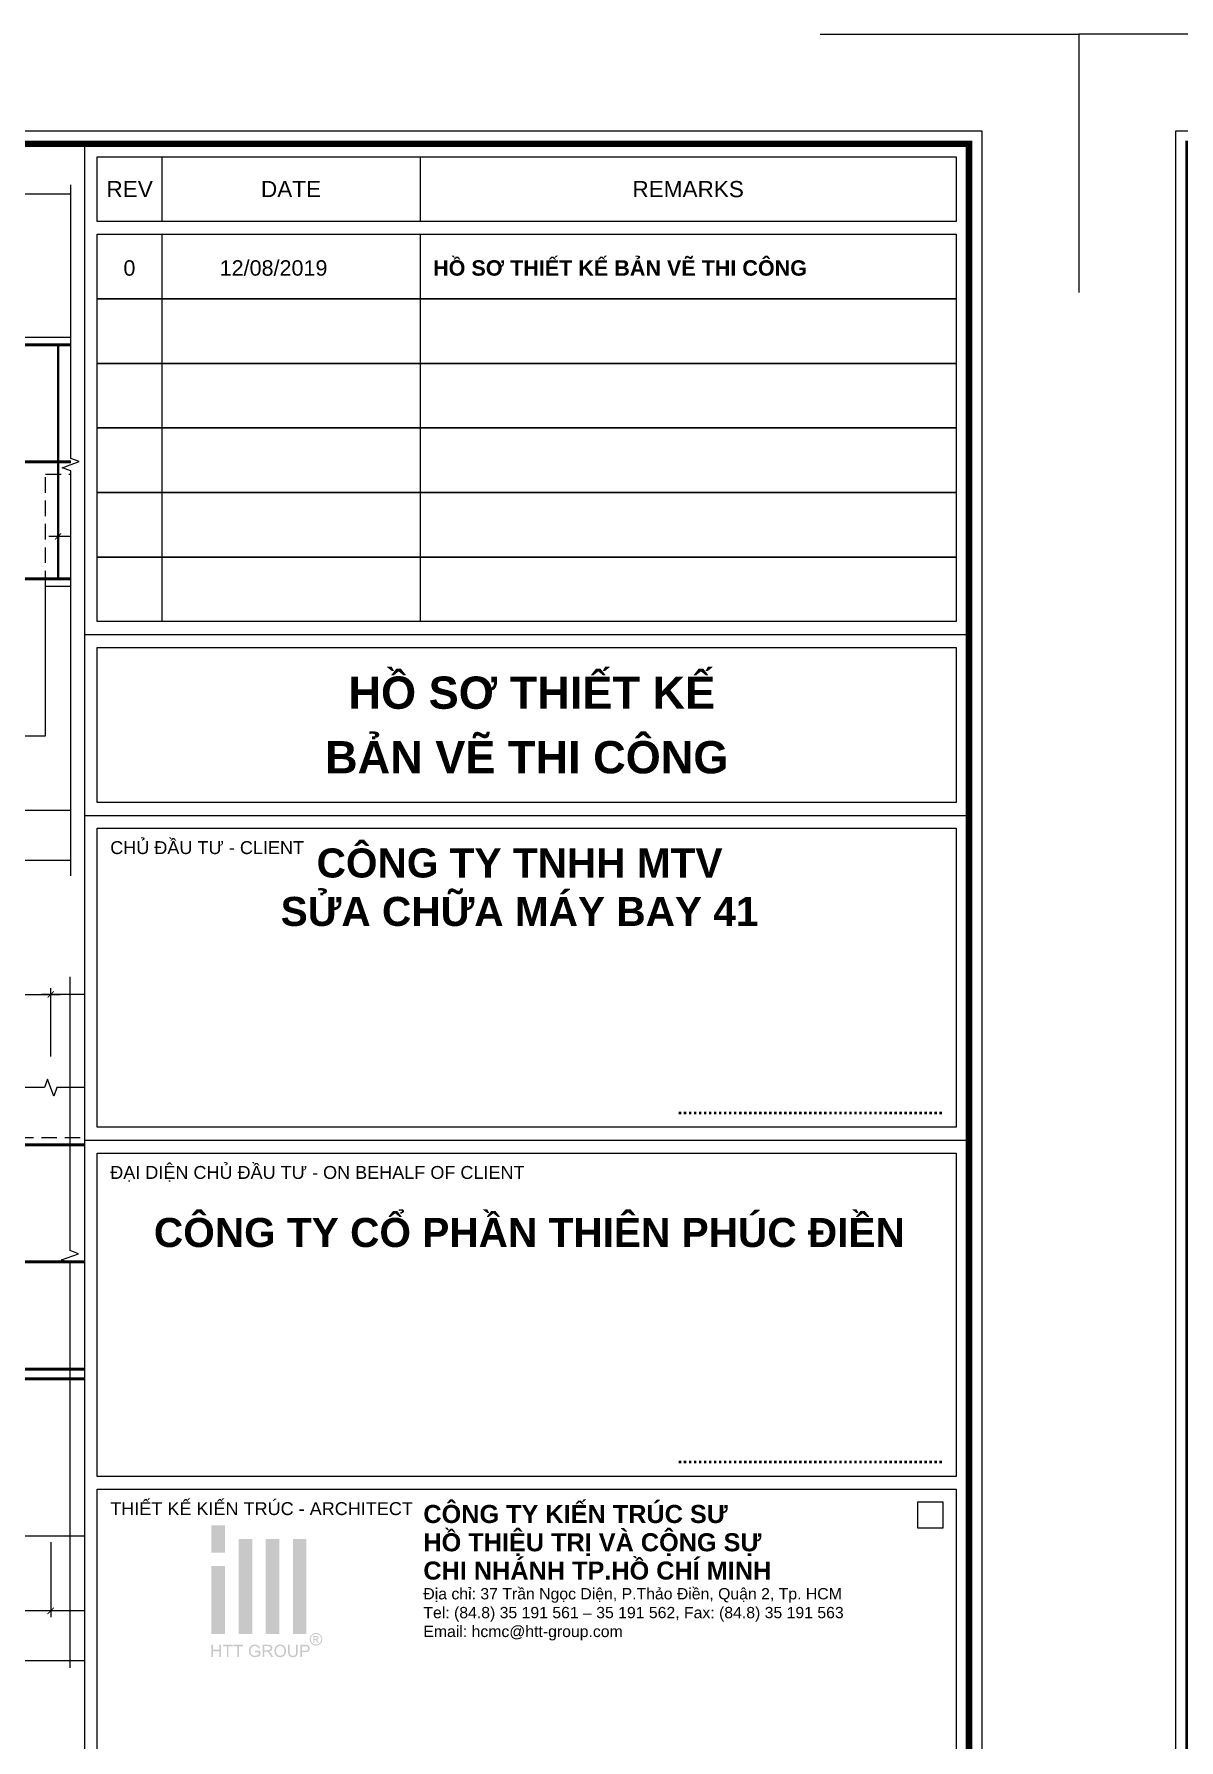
# Model space of a CAD drawing. Header units: millimetres. Extents: x 3014920 to 3563667, y -1638653 to -1356471.
# Drawn here: x 3123418 to 3128014, y -1592776 to -1585927 of the extents above; entities that cross this region are included whole.
import ezdxf
from ezdxf.enums import TextEntityAlignment as Align
from ezdxf.xclip import XClip

# ---------------------------------------------------------------- set-up
doc = ezdxf.new("R2010")
doc.units = ezdxf.units.MM
doc.header["$MEASUREMENT"] = 0
doc.header["$XCLIPFRAME"] = 0
doc.header["$PDMODE"] = 2
doc.linetypes.add('HIDDEN', pattern=[0.375, 0.25, -0.125])
doc.layers.get('0').update_dxf_attribs({"lineweight": 9})
doc.layers.get('Defpoints').update_dxf_attribs({"color": 10, "lineweight": 0})
for name, color, linetype, lineweight in [('CDAI', 21, 'Continuous', 40), ('CTHEP', 50, 'Continuous', 50), ('DBAO', 90, 'Continuous', 13), ('DGIONG', 130, 'Continuous', 13), ('KTH', 154, 'Continuous', 9), ('Net khuat', 8, 'HIDDEN', 13)]:
    doc.layers.add(name, color=color, linetype=linetype, lineweight=lineweight)
doc.layers.add('CHG_XX_Khung ten$0$TKTC', color=1, linetype='Continuous')
doc.styles.add('CHG_XX_Khung ten$0$A1 BORDER$0$ARIAL', font='arial.ttf')
doc.styles.add('CHG_XX_Khung ten$0$A1 BORDER$0$Arial - Bold', font='arialbd.ttf', dxfattribs={"height": 2.5})
doc.styles.add('CHG_XX_Khung ten$0$A1 BORDER$0$Title Block DD$0$ARIAL', font='arial.ttf')
doc.styles.add('CHG_XX_Khung ten$0$A1 BORDER$0$Title Block DD$0$Arial - Bold', font='arialbd.ttf', dxfattribs={"height": 2.5})
doc.styles.add('CHG_XX_Khung ten$0$arial', font='arial.ttf')
doc.styles.add('CHG_XX_Khung ten$0$Arial - Bold', font='arialbd.ttf')
doc.styles.add('CHG_XX_Khung ten$0$ArialB', font='arialbd.ttf')
doc.styles.add('TTP-HelCon', font='VHELVCN_0.TTF')
doc.dimstyles.new('TTP-25', dxfattribs={"dimscale": 25, "dimtxt": 2.5, "dimasz": 1, "dimexe": 1, "dimexo": 1, "dimgap": 0.09, "dimtad": 0, "dimdec": 4, "dimrnd": 1, "dimzin": 9, "dimdsep": 46, "dimtxsty": 'TTP-HelCon', "dimblk": 'ARCHTICK', "dimcen": 0.09, "dimdle": 1.5, "dimclrd": 256, "dimclre": 256, "dimclrt": 7, "dimadec": 0, "dimazin": 0, "dimtfac": 1, "dimtdec": 4, "dimtmove": 0, "dimatfit": 3, "dimldrblk": 'ARCHTICK', "dimfxl": 1, "dimtvp": 1, "dimtolj": 1, "dimtzin": 0, "dimarcsym": 0})

# ---------------------------------------------------------------- blocks, each defined once
blk = doc.blocks.new('_ArchTick')
at = {"color": 0, "linetype": 'ByBlock', "const_width": 0.15}
blk.add_lwpolyline([(-0.5, -0.5), (0.5, 0.5)], dxfattribs=at)
blk = doc.blocks.new('*D1216')
at = {"layer": 'Defpoints', "color": 0, "transparency": 16777216}
for p in [(15975, -775), (17425, -775), (15975, -1076)]:
    blk.add_point(p, dxfattribs=at)
at = {"layer": 'KTH', "lineweight": -2, "transparency": 16777216}
for p, q in [((15975, -800), (15975, -1101)), ((17425, -800), (17425, -1101)), ((17462.5, -1076), (15937.5, -1076))]:
    blk.add_line(p, q, dxfattribs=at)
at = {"layer": 'KTH', "lineweight": -2, "transparency": 16777216, "xscale": 25, "yscale": 25, "zscale": 25, "rotation": 180}
blk.add_blockref('_ArchTick', (15975, -1076), dxfattribs=at)
at = {"layer": 'KTH', "lineweight": -2, "transparency": 16777216, "xscale": 25, "yscale": 25, "zscale": 25}
blk.add_blockref('_ArchTick', (17425, -1076), dxfattribs=at)
at = {"layer": 'KTH', "color": 7, "transparency": 16777216, "insert": (16700, -1012.2), "char_height": 62.5, "attachment_point": 5, "style": 'TTP-HelCon'}
blk.add_mtext('\\A1;1450', dxfattribs=at)
blk = doc.blocks.new('*D1218')
at = {"layer": 'Defpoints', "color": 0, "transparency": 16777216}
for p in [(16000, 1399), (16000, 1125), (17025, 1125)]:
    blk.add_point(p, dxfattribs=at)
at = {"layer": 'KTH', "lineweight": -2, "transparency": 16777216}
for p, q in [((17062.5, 1399), (15962.5, 1399)), ((16000, 1150), (16000, 1424)), ((17025, 1150), (17025, 1424))]:
    blk.add_line(p, q, dxfattribs=at)
at = {"layer": 'KTH', "lineweight": -2, "transparency": 16777216, "xscale": 25, "yscale": 25, "zscale": 25, "rotation": 180}
blk.add_blockref('_ArchTick', (16000, 1399), dxfattribs=at)
at = {"layer": 'KTH', "lineweight": -2, "transparency": 16777216, "xscale": 25, "yscale": 25, "zscale": 25}
blk.add_blockref('_ArchTick', (17025, 1399), dxfattribs=at)
at = {"layer": 'KTH', "color": 7, "transparency": 16777216, "insert": (16512.5, 1462.8), "char_height": 62.5, "attachment_point": 5, "style": 'TTP-HelCon'}
blk.add_mtext('\\A1;1025', dxfattribs=at)
blk = doc.blocks.new('*D1225')
at = {"layer": 'Defpoints', "color": 0, "transparency": 16777216}
for p in [(10550, -775), (22800, -775), (10550, -1276)]:
    blk.add_point(p, dxfattribs=at)
at = {"layer": 'KTH', "lineweight": -2, "transparency": 16777216}
for p, q in [((10550, -800), (10550, -1301)), ((22800, -800), (22800, -1301)), ((22837.5, -1276), (10512.5, -1276))]:
    blk.add_line(p, q, dxfattribs=at)
at = {"layer": 'KTH', "lineweight": -2, "transparency": 16777216, "xscale": 25, "yscale": 25, "zscale": 25, "rotation": 180}
blk.add_blockref('_ArchTick', (10550, -1276), dxfattribs=at)
at = {"layer": 'KTH', "lineweight": -2, "transparency": 16777216, "xscale": 25, "yscale": 25, "zscale": 25}
blk.add_blockref('_ArchTick', (22800, -1276), dxfattribs=at)
at = {"layer": 'KTH', "color": 7, "transparency": 16777216, "insert": (16675, -1212.2), "char_height": 62.5, "attachment_point": 5, "style": 'TTP-HelCon'}
blk.add_mtext('\\A1;12250', dxfattribs=at)
blk = doc.blocks.new('*D1229')
at = {"layer": 'Defpoints', "color": 0, "transparency": 16777216}
for p in [(16375, 222.1), (17425, 222.1), (16375, 25)]:
    blk.add_point(p, dxfattribs=at)
at = {"layer": 'KTH', "lineweight": -2, "transparency": 16777216}
for p, q in [((16375, 197.1), (16375, 0)), ((17425, 197.1), (17425, 0)), ((17462.5, 25), (16337.5, 25))]:
    blk.add_line(p, q, dxfattribs=at)
at = {"layer": 'KTH', "lineweight": -2, "transparency": 16777216, "xscale": 25, "yscale": 25, "zscale": 25, "rotation": 180}
blk.add_blockref('_ArchTick', (16375, 25), dxfattribs=at)
at = {"layer": 'KTH', "lineweight": -2, "transparency": 16777216, "xscale": 25, "yscale": 25, "zscale": 25}
blk.add_blockref('_ArchTick', (17425, 25), dxfattribs=at)
at = {"layer": 'KTH', "color": 7, "transparency": 16777216, "insert": (16900, 94.9), "char_height": 62.5, "attachment_point": 5, "style": 'TTP-HelCon'}
blk.add_mtext('\\A1;6Þ14a250-3', dxfattribs=at)
blk = doc.blocks.new('*D1236')
at = {"layer": 'Defpoints', "color": 0, "transparency": 16777216}
for p in [(32525, 1399), (32525, 1125), (33775, 1125)]:
    blk.add_point(p, dxfattribs=at)
at = {"layer": 'KTH', "lineweight": -2, "transparency": 16777216}
for p, q in [((33812.5, 1399), (32487.5, 1399)), ((32525, 1150), (32525, 1424)), ((33775, 1150), (33775, 1424))]:
    blk.add_line(p, q, dxfattribs=at)
at = {"layer": 'KTH', "lineweight": -2, "transparency": 16777216, "xscale": 25, "yscale": 25, "zscale": 25, "rotation": 180}
blk.add_blockref('_ArchTick', (32525, 1399), dxfattribs=at)
at = {"layer": 'KTH', "lineweight": -2, "transparency": 16777216, "xscale": 25, "yscale": 25, "zscale": 25}
blk.add_blockref('_ArchTick', (33775, 1399), dxfattribs=at)
at = {"layer": 'KTH', "color": 7, "transparency": 16777216, "insert": (33150, 1462.8), "char_height": 62.5, "attachment_point": 5, "style": 'TTP-HelCon'}
blk.add_mtext('\\A1;1250', dxfattribs=at)
blk = doc.blocks.new('*D1237')
at = {"layer": 'Defpoints', "color": 0, "transparency": 16777216}
for p in [(29075, -775), (32525, -775), (29075, -1076)]:
    blk.add_point(p, dxfattribs=at)
at = {"layer": 'KTH', "lineweight": -2, "transparency": 16777216}
for p, q in [((29075, -800), (29075, -1101)), ((32525, -800), (32525, -1101)), ((32562.5, -1076), (29037.5, -1076))]:
    blk.add_line(p, q, dxfattribs=at)
at = {"layer": 'KTH', "lineweight": -2, "transparency": 16777216, "xscale": 25, "yscale": 25, "zscale": 25, "rotation": 180}
blk.add_blockref('_ArchTick', (29075, -1076), dxfattribs=at)
at = {"layer": 'KTH', "lineweight": -2, "transparency": 16777216, "xscale": 25, "yscale": 25, "zscale": 25}
blk.add_blockref('_ArchTick', (32525, -1076), dxfattribs=at)
at = {"layer": 'KTH', "color": 7, "transparency": 16777216, "insert": (30800, -1012.2), "char_height": 62.5, "attachment_point": 5, "style": 'TTP-HelCon'}
blk.add_mtext('\\A1;3450', dxfattribs=at)
blk = doc.blocks.new('*D1238')
at = {"layer": 'Defpoints', "color": 0, "transparency": 16777216}
for p in [(32525, -775), (34225, -775), (32525, -1076)]:
    blk.add_point(p, dxfattribs=at)
at = {"layer": 'KTH', "lineweight": -2, "transparency": 16777216}
for p, q in [((32525, -800), (32525, -1101)), ((34225, -800), (34225, -1101)), ((34262.5, -1076), (32487.5, -1076))]:
    blk.add_line(p, q, dxfattribs=at)
at = {"layer": 'KTH', "lineweight": -2, "transparency": 16777216, "xscale": 25, "yscale": 25, "zscale": 25, "rotation": 180}
blk.add_blockref('_ArchTick', (32525, -1076), dxfattribs=at)
at = {"layer": 'KTH', "lineweight": -2, "transparency": 16777216, "xscale": 25, "yscale": 25, "zscale": 25}
blk.add_blockref('_ArchTick', (34225, -1076), dxfattribs=at)
at = {"layer": 'KTH', "color": 7, "transparency": 16777216, "insert": (33375, -1012.2), "char_height": 62.5, "attachment_point": 5, "style": 'TTP-HelCon'}
blk.add_mtext('\\A1;1700', dxfattribs=at)
blk = doc.blocks.new('*D1240')
at = {"layer": 'Defpoints', "color": 0, "transparency": 16777216}
for p in [(22800, -775), (33250, -775), (33250, -1276)]:
    blk.add_point(p, dxfattribs=at)
at = {"layer": 'KTH', "lineweight": -2, "transparency": 16777216}
for p, q in [((22800, -800), (22800, -1301)), ((33250, -800), (33250, -1301)), ((22762.5, -1276), (33287.5, -1276))]:
    blk.add_line(p, q, dxfattribs=at)
at = {"layer": 'KTH', "lineweight": -2, "transparency": 16777216, "xscale": 25, "yscale": 25, "zscale": 25, "rotation": 180}
blk.add_blockref('_ArchTick', (22800, -1276), dxfattribs=at)
at = {"layer": 'KTH', "lineweight": -2, "transparency": 16777216, "xscale": 25, "yscale": 25, "zscale": 25}
blk.add_blockref('_ArchTick', (33250, -1276), dxfattribs=at)
at = {"layer": 'KTH', "color": 7, "transparency": 16777216, "insert": (28025, -1212.2), "char_height": 62.5, "attachment_point": 5, "style": 'TTP-HelCon'}
blk.add_mtext('\\A1;10450', dxfattribs=at)
blk = doc.blocks.new('*D1241')
at = {"layer": 'Defpoints', "color": 0, "transparency": 16777216}
for p in [(32525, 1399), (31475, 1125), (32525, 1125)]:
    blk.add_point(p, dxfattribs=at)
at = {"layer": 'KTH', "lineweight": -2, "transparency": 16777216}
for p, q in [((31437.5, 1399), (32562.5, 1399)), ((31475, 1150), (31475, 1424)), ((32525, 1150), (32525, 1424))]:
    blk.add_line(p, q, dxfattribs=at)
at = {"layer": 'KTH', "lineweight": -2, "transparency": 16777216, "xscale": 25, "yscale": 25, "zscale": 25, "rotation": 180}
blk.add_blockref('_ArchTick', (31475, 1399), dxfattribs=at)
at = {"layer": 'KTH', "lineweight": -2, "transparency": 16777216, "xscale": 25, "yscale": 25, "zscale": 25}
blk.add_blockref('_ArchTick', (32525, 1399), dxfattribs=at)
at = {"layer": 'KTH', "color": 7, "transparency": 16777216, "insert": (32000, 1462.8), "char_height": 62.5, "attachment_point": 5, "style": 'TTP-HelCon'}
blk.add_mtext('\\A1;1050', dxfattribs=at)
blk = doc.blocks.new('*D229')
at = {"layer": 'Defpoints', "color": 0, "transparency": 16777216}
for p in [(6390, -2656.8), (9072.4, -2656.8), (9072.4, -3153.9)]:
    blk.add_point(p, dxfattribs=at)
at = {"layer": 'KTH', "lineweight": -2, "transparency": 16777216}
for p, q in [((6390, -2681.8), (6390, -3178.9)), ((9072.4, -2681.8), (9072.4, -3178.9)), ((6352.5, -3153.9), (9109.9, -3153.9))]:
    blk.add_line(p, q, dxfattribs=at)
at = {"layer": 'KTH', "lineweight": -2, "transparency": 16777216, "xscale": 25, "yscale": 25, "zscale": 25, "rotation": 180}
blk.add_blockref('_ArchTick', (6390, -3153.9), dxfattribs=at)
at = {"layer": 'KTH', "lineweight": -2, "transparency": 16777216, "xscale": 25, "yscale": 25, "zscale": 25}
blk.add_blockref('_ArchTick', (9072.4, -3153.9), dxfattribs=at)
at = {"layer": 'KTH', "color": 7, "transparency": 16777216, "insert": (7731.2, -3084), "char_height": 62.5, "attachment_point": 5, "style": 'TTP-HelCon'}
blk.add_mtext('\\A1;4Þ14a250-3', dxfattribs=at)
blk = doc.blocks.new('*D230')
at = {"layer": 'Defpoints', "color": 0, "transparency": 16777216}
for p in [(9215, -1479.9), (5990, -1753.9), (9215, -1753.9)]:
    blk.add_point(p, dxfattribs=at)
at = {"layer": 'KTH', "lineweight": -2, "transparency": 16777216}
for p, q in [((5952.5, -1479.9), (9252.5, -1479.9)), ((5990, -1728.9), (5990, -1454.9)), ((9215, -1728.9), (9215, -1454.9))]:
    blk.add_line(p, q, dxfattribs=at)
at = {"layer": 'KTH', "lineweight": -2, "transparency": 16777216, "xscale": 25, "yscale": 25, "zscale": 25, "rotation": 180}
blk.add_blockref('_ArchTick', (5990, -1479.9), dxfattribs=at)
at = {"layer": 'KTH', "lineweight": -2, "transparency": 16777216, "xscale": 25, "yscale": 25, "zscale": 25}
blk.add_blockref('_ArchTick', (9215, -1479.9), dxfattribs=at)
at = {"layer": 'KTH', "color": 7, "transparency": 16777216, "insert": (7602.5, -1416.1), "char_height": 62.5, "attachment_point": 5, "style": 'TTP-HelCon'}
blk.add_mtext('\\A1;3225', dxfattribs=at)
blk = doc.blocks.new('CHG_XX_Khung ten$0$A1 BORDER$0$HTT-Logo')
at = {"true_color": 0x134fb3}
h = blk.add_hatch(color=154, dxfattribs=at)
h.paths.add_polyline_path([(3, 29.1), (0, 29.1), (0, 23.1), (3, 23.1)])
h.paths.add_polyline_path([(3, 20.1), (0, 20.1), (0, 5.1), (3, 5.1)])
h.paths.add_polyline_path([(9, 26.1), (6, 26.1), (6, 5.1), (9, 5.1)])
h.paths.add_polyline_path([(15, 26.1), (12, 26.1), (12, 5.1), (15, 5.1)])
h.paths.add_polyline_path([(21, 26.1), (18, 26.1), (18, 5.1), (21, 5.1)])
h.paths.add_polyline_path([(2.12, 2.7), (1.76, 2.7), (1.76, 1.59), (0.36, 1.59), (0.36, 2.7), (0, 2.7), (0, 0), (0.36, 0), (0.36, 1.27), (1.76, 1.27), (1.76, 0), (2.12, 0)])
h.paths.add_polyline_path([(4.65, 2.7), (2.51, 2.7), (2.51, 2.38), (3.4, 2.38), (3.4, 0), (3.76, 0), (3.76, 2.38), (4.65, 2.38)])
h.paths.add_polyline_path([(6.95, 2.7), (4.81, 2.7), (4.81, 2.38), (5.7, 2.38), (5.7, 0), (6.06, 0), (6.06, 2.38), (6.95, 2.38)])
h.paths.add_polyline_path([(8.64, 1.36), (8.64, 1.41), (8.66, 1.58), (8.69, 1.75), (8.75, 1.9), (8.81, 2.03), (8.92, 2.17), (9.05, 2.28), (9.2, 2.37), (9.29, 2.39), (9.45, 2.43), (9.65, 2.44), (9.84, 2.42), (10, 2.37), (10.14, 2.29), (10.26, 2.18), (10.34, 2.03), (10.41, 1.86), (10.73, 1.95), (10.68, 2.11), (10.61, 2.26), (10.53, 2.39), (10.45, 2.47), (10.31, 2.57), (10.16, 2.65), (10.13, 2.66), (9.97, 2.71), (9.8, 2.74), (9.63, 2.75), (9.55, 2.74), (9.38, 2.73), (9.21, 2.7), (9.06, 2.65), (8.91, 2.58), (8.88, 2.56), (8.75, 2.47), (8.63, 2.36), (8.53, 2.23), (8.44, 2.07), (8.41, 1.99), (8.35, 1.84), (8.31, 1.68), (8.28, 1.51), (8.27, 1.34), (8.28, 1.26), (8.29, 1.09), (8.32, 0.92), (8.38, 0.77), (8.44, 0.62), (8.46, 0.58), (8.55, 0.44), (8.66, 0.32), (8.79, 0.21), (8.93, 0.12), (9, 0.09), (9.15, 0.03), (9.31, -0.01), (9.48, -0.04), (9.65, -0.05), (9.73, -0.04), (9.9, -0.03), (10.07, 0.01), (10.23, 0.06), (10.34, 0.11), (10.48, 0.18), (10.63, 0.27), (10.77, 0.38), (10.77, 1.38), (9.63, 1.38), (9.63, 1.06), (10.42, 1.06), (10.42, 0.56), (10.39, 0.53), (10.26, 0.45), (10.09, 0.37), (9.96, 0.32), (9.8, 0.29), (9.63, 0.28), (9.62, 0.28), (9.45, 0.29), (9.28, 0.33), (9.12, 0.4), (8.97, 0.49), (8.86, 0.61), (8.77, 0.75), (8.73, 0.85), (8.68, 1), (8.65, 1.17)])
h.paths.add_polyline_path([(13.16, 1.39), (13.28, 1.48), (13.3, 1.51), (13.39, 1.64), (13.44, 1.79), (13.46, 1.96), (13.46, 2.06), (13.42, 2.22), (13.35, 2.37), (13.31, 2.43), (13.19, 2.55), (13.05, 2.63), (13.01, 2.64), (12.87, 2.67), (12.7, 2.69), (12.5, 2.7), (11.3, 2.7), (11.3, 0), (11.66, 0), (11.66, 1.2), (12.07, 1.2), (12.11, 1.2), (12.28, 1.19), (12.44, 1.11), (12.49, 1.07), (12.62, 0.93), (12.67, 0.86), (12.77, 0.73), (12.88, 0.56), (13.23, 0), (13.68, 0), (13.21, 0.73), (13.13, 0.85), (13.03, 0.98), (12.92, 1.09), (12.86, 1.14), (12.7, 1.23), (12.86, 1.26), (13.03, 1.31)])
h.paths.add_polyline_path([(11.66, 1.51), (11.66, 2.4), (12.51, 2.4), (12.67, 2.39), (12.83, 2.35), (12.97, 2.27), (13.06, 2.13), (13.09, 1.96), (13.08, 1.87), (13.02, 1.72), (12.96, 1.64), (12.8, 1.55), (12.62, 1.52), (12.43, 1.51)], flags=16)
h.paths.add_polyline_path([(16.49, 1.43), (16.48, 1.6), (16.44, 1.77), (16.4, 1.92), (16.34, 2.07), (16.33, 2.09), (16.24, 2.23), (16.14, 2.36), (16.02, 2.47), (15.88, 2.57), (15.85, 2.59), (15.7, 2.66), (15.54, 2.71), (15.38, 2.74), (15.2, 2.75), (15.15, 2.75), (14.98, 2.73), (14.82, 2.7), (14.66, 2.64), (14.52, 2.57), (14.39, 2.48), (14.27, 2.37), (14.18, 2.26), (14.1, 2.14), (14.03, 2), (13.98, 1.84), (13.94, 1.68), (13.92, 1.5), (13.91, 1.31), (13.91, 1.29), (13.92, 1.12), (13.95, 0.96), (14, 0.8), (14.07, 0.64), (14.07, 0.62), (14.16, 0.48), (14.26, 0.35), (14.38, 0.23), (14.52, 0.14), (14.56, 0.12), (14.71, 0.04), (14.86, -0.01), (15.03, -0.04), (15.2, -0.05), (15.21, -0.05), (15.38, -0.03), (15.55, 0), (15.7, 0.05), (15.86, 0.12), (15.87, 0.13), (16.01, 0.22), (16.13, 0.33), (16.24, 0.46), (16.33, 0.61), (16.36, 0.69), (16.42, 0.84), (16.46, 1), (16.48, 1.17), (16.49, 1.35)])
h.paths.add_polyline_path([(14.28, 1.45), (14.3, 1.64), (14.34, 1.81), (14.4, 1.95), (14.47, 2.08), (14.57, 2.2), (14.73, 2.32), (14.88, 2.38), (15.04, 2.43), (15.21, 2.44), (15.38, 2.42), (15.54, 2.38), (15.69, 2.31), (15.82, 2.2), (15.93, 2.07), (16.01, 1.93), (16.04, 1.85), (16.09, 1.7), (16.12, 1.53), (16.12, 1.32), (16.11, 1.12), (16.08, 0.95), (16.03, 0.79), (15.96, 0.66), (15.86, 0.54), (15.8, 0.48), (15.67, 0.38), (15.53, 0.32), (15.37, 0.27), (15.2, 0.26), (15.12, 0.26), (14.95, 0.29), (14.8, 0.35), (14.67, 0.43), (14.54, 0.54), (14.45, 0.66), (14.37, 0.8), (14.32, 0.95), (14.29, 1.12), (14.28, 1.31)], flags=16)
h.paths.add_polyline_path([(17.31, 2.7), (16.96, 2.7), (16.96, 1.12), (16.96, 0.93), (16.98, 0.75), (17.02, 0.6), (17.06, 0.46), (17.07, 0.44), (17.15, 0.3), (17.27, 0.18), (17.4, 0.08), (17.51, 0.03), (17.67, -0.01), (17.84, -0.04), (18.02, -0.05), (18.2, -0.04), (18.37, -0.01), (18.52, 0.04), (18.66, 0.1), (18.68, 0.12), (18.81, 0.22), (18.91, 0.35), (18.99, 0.49), (19.02, 0.61), (19.06, 0.76), (19.07, 0.94), (19.08, 1.14), (19.08, 2.7), (18.72, 2.7), (18.72, 1.14), (18.72, 1.06), (18.71, 0.86), (18.68, 0.69), (18.62, 0.55), (18.55, 0.45), (18.49, 0.4), (18.36, 0.33), (18.19, 0.29), (17.99, 0.28), (17.92, 0.28), (17.75, 0.31), (17.6, 0.37), (17.46, 0.48), (17.38, 0.63), (17.34, 0.77), (17.32, 0.94), (17.31, 1.14)])
h.paths.add_polyline_path([(21.42, 1.25), (21.52, 1.34), (21.6, 1.45), (21.67, 1.59), (21.72, 1.75), (21.73, 1.92), (21.73, 1.97), (21.71, 2.13), (21.65, 2.29), (21.56, 2.44), (21.44, 2.55), (21.42, 2.56), (21.27, 2.63), (21.1, 2.67), (21.05, 2.68), (20.89, 2.7), (20.69, 2.7), (19.67, 2.7), (19.67, 0), (20.03, 0), (20.03, 1.1), (20.72, 1.1), (20.76, 1.1), (20.96, 1.11), (21.14, 1.14), (21.29, 1.19)])
h.paths.add_polyline_path([(20.03, 1.42), (20.03, 2.38), (20.72, 2.38), (20.93, 2.37), (21.06, 2.36), (21.16, 2.31), (21.28, 2.2), (21.34, 2.08), (21.37, 1.91), (21.36, 1.82), (21.31, 1.67), (21.22, 1.54), (21.09, 1.47), (20.93, 1.43), (20.73, 1.42)], flags=16)
h.paths.add_polyline_path([(23.87, 2.76), (24.01, 2.85), (24.13, 2.96), (24.24, 3.09), (24.33, 3.24), (24.35, 3.28), (24.42, 3.44), (24.47, 3.6), (24.5, 3.76), (24.51, 3.93), (24.51, 3.98), (24.49, 4.15), (24.46, 4.31), (24.4, 4.47), (24.33, 4.62), (24.29, 4.69), (24.19, 4.82), (24.08, 4.94), (23.95, 5.05), (23.81, 5.14), (23.77, 5.16), (23.61, 5.23), (23.45, 5.28), (23.29, 5.31), (23.12, 5.32), (23.08, 5.31), (22.92, 5.3), (22.76, 5.27), (22.6, 5.21), (22.44, 5.14), (22.38, 5.1), (22.24, 5.01), (22.12, 4.89), (22.01, 4.77), (21.92, 4.62), (21.89, 4.57), (21.82, 4.41), (21.77, 4.25), (21.74, 4.09), (21.73, 3.93), (21.73, 3.87), (21.75, 3.71), (21.79, 3.55), (21.84, 3.39), (21.92, 3.24), (21.95, 3.18), (22.05, 3.04), (22.16, 2.92), (22.29, 2.81), (22.43, 2.72), (22.48, 2.7), (22.64, 2.63), (22.79, 2.58), (22.96, 2.55), (23.12, 2.54), (23.18, 2.54), (23.34, 2.55), (23.5, 2.59), (23.66, 2.65), (23.82, 2.72)])
h.paths.add_polyline_path([(22.55, 2.92), (22.45, 2.98), (22.32, 3.09), (22.21, 3.21), (22.12, 3.35), (22.07, 3.44), (22.01, 3.6), (21.98, 3.76), (21.96, 3.93), (21.97, 4.03), (22, 4.19), (22.05, 4.35), (22.12, 4.51), (22.18, 4.61), (22.29, 4.73), (22.41, 4.85), (22.56, 4.94), (22.64, 4.98), (22.8, 5.04), (22.96, 5.07), (23.12, 5.09), (23.21, 5.08), (23.37, 5.06), (23.53, 5.01), (23.69, 4.94), (23.79, 4.88), (23.92, 4.77), (24.03, 4.65), (24.13, 4.51), (24.17, 4.41), (24.23, 4.25), (24.27, 4.09), (24.28, 3.93), (24.28, 3.83), (24.25, 3.67), (24.2, 3.51), (24.13, 3.35), (24.07, 3.25), (23.96, 3.13), (23.84, 3.01), (23.7, 2.92), (23.61, 2.87), (23.45, 2.81), (23.29, 2.78), (23.12, 2.77), (23.02, 2.77), (22.86, 2.8), (22.7, 2.85)], flags=16)
h.paths.add_polyline_path([(22.51, 3.16), (22.51, 4.65), (23.03, 4.65), (23.23, 4.64), (23.4, 4.62), (23.55, 4.52), (23.6, 4.47), (23.66, 4.31), (23.67, 4.25), (23.64, 4.09), (23.55, 3.96), (23.42, 3.87), (23.24, 3.82), (23.37, 3.75), (23.46, 3.64), (23.57, 3.47), (23.77, 3.16), (23.47, 3.16), (23.34, 3.39), (23.23, 3.58), (23.14, 3.7), (23.09, 3.74), (22.94, 3.79), (22.9, 3.79), (22.76, 3.79), (22.76, 3.16)], flags=0)
h.paths.add_polyline_path([(22.76, 4), (22.76, 4.45), (23.03, 4.45), (23.13, 4.45), (23.27, 4.42), (23.37, 4.35), (23.41, 4.21), (23.33, 4.06), (23.24, 4.02), (23.05, 4)], flags=0)
blk = doc.blocks.new('CHG_XX_Khung ten')
for p, q in [((687, 577), (687, 17)), ((687, 501), (824, 501)), ((687, 473), (824, 473)), ((687, 422.69), (824, 422.69))]:
    blk.add_line(p, q)
at = {"linetype": 'Continuous'}
for p, q in [((699, 575), (699, 565)), ((739, 575), (739, 565)), ((699, 563), (699, 503)), ((739, 563), (739, 503))]:
    blk.add_line(p, q, dxfattribs=at)
for points in [[(15, 579), (826, 579), (826, 15), (15, 15)], [(816, 362.62), (820, 362.62), (820, 366.62), (816, 366.62)]]:
    blk.add_lwpolyline(points, close=True)
at = {"color": 4, "linetype": 'Continuous', "const_width": 1}
blk.add_lwpolyline([(17, 577), (824, 577), (824, 17), (17, 17)], close=True, dxfattribs=at)
at = {"linetype": 'Continuous'}
for points in [[(822, 565), (689, 565), (689, 575), (822, 575)], [(822, 553), (689, 553), (689, 563), (822, 563)], [(822, 543), (689, 543), (689, 553), (822, 553)], [(822, 533), (689, 533), (689, 543), (822, 543)], [(822, 523), (689, 523), (689, 533), (822, 533)], [(822, 513), (689, 513), (689, 523), (822, 523)], [(822, 503), (689, 503), (689, 513), (822, 513)], [(689, 499), (822, 499), (822, 475), (689, 475)], [(689, 368.62), (822, 368.62), (822, 317.93), (689, 317.93)]]:
    blk.add_lwpolyline(points, close=True, dxfattribs=at)
at = {"layer": 'Defpoints', "color": 1, "ltscale": 2}
for points in [[(40.06, 594), (0, 594), (0, 554)], [(800.94, 594), (841, 594), (841, 554)]]:
    blk.add_lwpolyline(points, dxfattribs=at)
at = {"xscale": 0.7, "yscale": 0.7, "zscale": 0.7}
blk.add_blockref('CHG_XX_Khung ten$0$A1 BORDER$0$HTT-Logo', (706.68, 342.64), dxfattribs=at)
for s, height, style, p in [('REV', 2.5, 'CHG_XX_Khung ten$0$A1 BORDER$0$ARIAL', (694, 570)), ('DATE', 2.5, 'CHG_XX_Khung ten$0$A1 BORDER$0$ARIAL', (719, 570)), ('REMARKS', 2.5, 'CHG_XX_Khung ten$0$A1 BORDER$0$ARIAL', (780.5, 570)), ('0', 2.39, 'CHG_XX_Khung ten$0$arial', (693.97, 557.78)), ('12/08/2019', 2.389, 'CHG_XX_Khung ten$0$arial', (716.29, 557.78))]:
    blk.add_text(s, height=height, dxfattribs=dict(style=style)).set_placement(p, align=Align.MIDDLE_CENTER)
for s, height, style, p in [('HỒ SƠ THIẾT KẾ BẢN VẼ THI CÔNG', 2.3887, 'CHG_XX_Khung ten$0$ArialB', (741, 557.78)), ('CHỦ ĐẦU TƯ - CLIENT', 2, 'CHG_XX_Khung ten$0$A1 BORDER$0$Title Block DD$0$ARIAL', (691, 468)), ('ĐẠI DIỆN CHỦ ĐẦU TƯ - ON BEHALF OF CLIENT ', 2, 'CHG_XX_Khung ten$0$A1 BORDER$0$Title Block DD$0$ARIAL', (691, 417.69)), ('THIẾT KẾ KIẾN TRÚC - ARCHITECT', 2, 'CHG_XX_Khung ten$0$A1 BORDER$0$ARIAL', (691, 365.62))]:
    blk.add_text(s, height=height, dxfattribs=dict(style=style)).set_placement(p, align=Align.MIDDLE_LEFT)
at = {"style": 'CHG_XX_Khung ten$0$A1 BORDER$0$Title Block DD$0$Arial - Bold'}
for p in [(820, 427.69), (820, 373.62)]:
    blk.add_text('.....................................................', height=2, dxfattribs=at).set_placement(p, align=Align.MIDDLE_RIGHT)
at = {"ltscale": 10, "insert": (739.49, 366.19), "char_height": 2.8, "width": 76.248, "attachment_point": 1, "line_spacing_factor": 0.938532, "style": 'CHG_XX_Khung ten$0$A1 BORDER$0$Arial - Bold'}
blk.add_mtext('CÔNG TY KIẾN TRÚC SƯ\\PHỒ THIỆU TRỊ VÀ CỘNG SỰ\\PCHI NHÁNH TP.HỒ CHÍ MINH', dxfattribs=at)
at = {"ltscale": 10, "insert": (739.49, 345.2), "char_height": 1.75, "width": 83.001, "attachment_point": 7, "style": 'CHG_XX_Khung ten$0$A1 BORDER$0$ARIAL'}
blk.add_mtext('Địa chỉ: 37 Trần Ngọc Diện, P.Thảo Điền, Quận 2, Tp. HCM\\PTel: (84.8) 35 191 561 – 35 191 562, Fax: (84.8) 35 191 563\\PEmail: hcmc@htt-group.com', dxfattribs=at)
at = {"layer": 'CHG_XX_Khung ten$0$TKTC', "style": 'CHG_XX_Khung ten$0$Arial - Bold'}
for s, p in [('HỒ SƠ THIẾT KẾ', (756.29, 492)), ('BẢN VẼ THI CÔNG', (755.5, 482))]:
    blk.add_text(s, height=5, dxfattribs=at).set_placement(p, align=Align.MIDDLE_CENTER)
at = {"ltscale": 10, "char_height": 4.5, "attachment_point": 2, "style": 'CHG_XX_Khung ten$0$A1 BORDER$0$Title Block DD$0$Arial - Bold', "bg_fill": 2}
for s, insert, width in [('CÔNG TY TNHH MTV\\PSỬA CHỮA MÁY BAY 41', (754.39, 467.87), 83.001), ('CÔNG TY CỔ PHẦN THIÊN PHÚC ĐIỀN', (755.91, 410.64), 121.2929)]:
    blk.add_mtext(s, dxfattribs=dict(at, insert=insert, width=width))
at = {"linetype": 'Continuous'}
for points in [[(689, 471), (822, 471), (822, 424.69), (689, 424.69)], [(689, 420.69), (822, 420.69), (822, 370.62), (689, 370.62)]]:
    blk.add_lwpolyline(points, close=True, dxfattribs=at)
blk = doc.blocks.new('2X-6')
at = {"layer": 'CDAI'}
blk.add_lwpolyline([(16375.00181, 795), (16375.00181, -145)], dxfattribs=at)
at = {"layer": 'CTHEP'}
blk.add_line((62408.63368, 325.00001), (-295.8093, 325), dxfattribs=at)
for points in [[(-320.00014, 595.00141), (-320.00014, 795), (62463.59072, 795)], [(27375.00189, -105), (34225.00181, -105)], [(-320.00014, -145), (62469.99431, -144.99999), (62469.99431, -144.99999)]]:
    blk.add_lwpolyline(points, dxfattribs=at)
at = {"layer": 'DBAO', "linetype": 'Continuous'}
blk.add_line((16200.00181, 825), (20800.00181, 825), dxfattribs=at)
at = {"layer": 'DBAO'}
for points in [[(15625.00189, -175), (15625.00189, -775), (16325.00188, -775), (16325.00188, -175)], [(32175.00181, -175), (32175.00181, -775), (32875.00181, -775), (32875.00181, -175)]]:
    blk.add_lwpolyline(points, dxfattribs=at)
at = {"layer": 'DBAO', "linetype": 'Continuous', "flags": 128}
blk.add_lwpolyline([(16325.00188, -175), (20675.00189, -175)], dxfattribs=at)
at = {"layer": 'DGIONG', "linetype": 'Continuous', "flags": 128}
blk.add_lwpolyline([(32799.99431, 1025), (32549.99055, 1025), (32537.49055, 990.65653), (32512.49055, 1059.34347), (32499.99055, 1025), (32249.9868, 1025)], dxfattribs=at)
at = {"layer": 'Net khuat', "ltscale": 250}
for p, q in [((32300.00181, 825), (32749.9868, 825)), ((16325.00188, 275), (20675.00189, 275)), ((16325.00188, -175), (16325.00188, 275))]:
    blk.add_line(p, q, dxfattribs=at)
at = {"layer": 'KTH'}
for base, p1, p2, picture, middle in [((16000.00181, 1399.00461), (17025.00181, 1125), (16000.00181, 1125), '*D1218', (16512.50181, 1462.83794)), ((32524.99431, 1399.00461), (33775.00182, 1125), (32524.99431, 1125), '*D1236', (33149.99806, 1462.83794)), ((10550.00361, -1276), (22800.00181, -775), (10550.00361, -775), '*D1225', (16675.00271, -1212.16666))]:
    dim = blk.add_linear_dim(base=base, p1=p1, p2=p2, dimstyle='TTP-25', override={"dimtmove": 1}, dxfattribs=at)
    dim.commit()
    dim.dimension.update_dxf_attribs({"geometry": picture, "text_midpoint": middle})
for base, p1, p2, picture, middle in [((32524.99431, 1399.00461), (31474.99431, 1125), (32524.99431, 1125), '*D1241', (31999.99431, 1462.83794)), ((15975.00188, -1076.04426), (17425.00181, -775), (15975.00188, -775), '*D1216', (16700.00185, -1012.21093)), ((33250.00181, -1276), (22800.00181, -775), (33250.00181, -775), '*D1240', (28025.00181, -1212.16666)), ((29075.00188, -1076.04426), (32525.00181, -775), (29075.00188, -775), '*D1237', (30800.00185, -1012.21093)), ((32525.00181, -1076.04426), (34225.00181, -775), (32525.00181, -775), '*D1238', (33375.00181, -1012.21093))]:
    dim = blk.add_linear_dim(base=base, p1=p1, p2=p2, angle=180, dimstyle='TTP-25', override={"dimtmove": 1}, dxfattribs=at)
    dim.commit()
    dim.dimension.update_dxf_attribs({"geometry": picture, "text_midpoint": middle})
dim = blk.add_linear_dim(base=(16375.00181, 25), p1=(17425.00181, 222.13667), p2=(16375.00181, 222.13667), angle=180, text='6Þ14a250-3', dimstyle='TTP-25', override={"dimtmove": 1}, dxfattribs=at)
dim.commit()
dim.dimension.update_dxf_attribs({"geometry": '*D1229', "text_midpoint": (16900.00181, 94.91667)})
blk = doc.blocks.new('2X')
at = {"layer": 'CTHEP'}
for p, q in [((22955.08097, -2543.89199), (-6829.84878, -2543.89199)), ((22955.08097, -3003.89199), (-6829.84878, -3003.89199)), ((22955.08097, -3463.89199), (-6829.84878, -3463.89199))]:
    blk.add_line(p, q, dxfattribs=at)
for points in [[(-6909.34311, -2083.89199), (22989.96849, -2083.892)], [(3264.95936, -3883.89199), (12164.95936, -3883.89199)], [(-6910.49302, -3923.89199), (22989.96849, -3923.89199)]]:
    blk.add_lwpolyline(points, dxfattribs=at)
at = {"layer": 'DBAO', "linetype": 'Continuous'}
blk.add_line((6214.95936, -2053.89199), (9214.96686, -2053.89199), dxfattribs=at)
at = {"layer": 'DBAO', "linetype": 'Continuous', "flags": 128}
blk.add_lwpolyline([(23014.96849, -2053.89199), (23014.96849, -3953.89199), (-6935.03477, -3953.89199), (-6935.03477, -2053.89199)], dxfattribs=at)
at = {"layer": 'Net khuat', "ltscale": 250}
blk.add_line((6339.95936, -2603.89199), (9122.44821, -2603.89199), dxfattribs=at)
at = {"layer": 'KTH'}
dim = blk.add_linear_dim(base=(9214.96686, -1479.88739), p1=(5989.95936, -1753.89199), p2=(9214.96686, -1753.89199), angle=180, dimstyle='TTP-25', override={"dimtmove": 1}, dxfattribs=at)
dim.commit()
dim.dimension.update_dxf_attribs({"geometry": '*D230', "text_midpoint": (7602.46311, -1416.05405)})
dim = blk.add_linear_dim(base=(9072.44821, -3153.892), p1=(6389.95936, -2656.75533), p2=(9072.44821, -2656.75533), text='4Þ14a250-3', dimstyle='TTP-25', override={"dimtmove": 1}, dxfattribs=at)
dim.commit()
dim.dimension.update_dxf_attribs({"geometry": '*D229', "text_midpoint": (7731.20379, -3083.97533)})

msp = doc.modelspace()

# ---------------------------------------------------------------- linework, layer by layer
at = {"layer": 'DGIONG', "linetype": 'Continuous', "elevation": 0, "flags": 128}
for points in [[(3123565.1405, -1589306.80898), (3123565.14073, -1587680.80898), (3123530.79726, -1587668.30898), (3123599.48419, -1587643.30898), (3123565.14073, -1587630.80898), (3123565.1405, -1586531.80437)], [(3123562.12594, -1592487.73403), (3123562.12616, -1590861.73403), (3123527.78269, -1590849.23403), (3123596.46962, -1590824.23403), (3123562.12616, -1590811.73403), (3123562.12594, -1589712.72942)]]:
    msp.add_lwpolyline(points, dxfattribs=at)

# ---------------------------------------------------------------- block references
at = {"layer": 'DBAO'}
ref = msp.add_blockref('2X-6', (3107138.93578, -1587969.15278), dxfattribs=at)
XClip(ref).set_block_clipping_path([(-1638.1832787527, -1721.8275090233), (16426.2046676348, 2389.9415)])
ref = msp.add_blockref('2X-6', (3090959.57058, -1591182.20371), dxfattribs=at)
XClip(ref).set_block_clipping_path([(15457.1181627339, -1550.1848006914), (32660.3576309553, 2419.7536452064)])
ref = msp.add_blockref('2X', (3119173.85927, -1588769.64272), dxfattribs=at)
XClip(ref).set_block_clipping_path([(8949.7285135179, -5176.4397037849), (23727.516076609, -1061.2533817049)])

# ---------------------------------------------------------------- next in the draw order: block references
at = {"color": 5, "xscale": 25.92478421704392, "yscale": 25.92478421704392, "zscale": 25.92478421704392}
msp.add_blockref('CHG_XX_Khung ten', (3105809.60146, -1601326.46106), dxfattribs=at)

# ---------------------------------------------------------------- next in the draw order: block references
msp.add_blockref('CHG_XX_Khung ten', (3127612.34498, -1601326.46106), dxfattribs=at)

doc.saveas('drawing.dxf')
